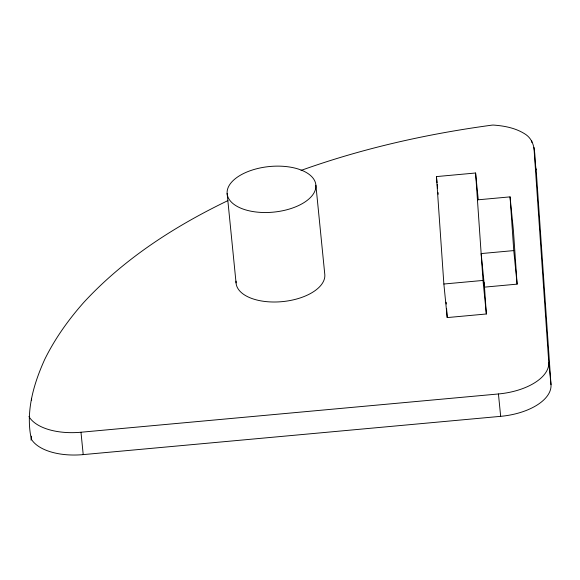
<?xml version="1.0" encoding="UTF-8"?>
<svg xmlns="http://www.w3.org/2000/svg" width="580" height="580" viewBox="0 0 580 580"><rect width="100%" height="100%" fill="white"/><g stroke="black" fill="none" stroke-linecap="round" stroke-linejoin="round"><path stroke-width="0.87" d="M31.037 440.111L31.233 438.712C25.505 411.539 33.567 384.098 44.718 359.419C54.933 338.647 68.425 319.747 83.745 302.455C123.975 258.81 174.718 226.222 227.904 200.615M31.233 438.712L31.588 436.131M301.049 170.418C362.833 148.255 427.242 133.864 492.246 125.099L493.471 125.07C504.861 125.896 516.425 128.151 526.024 134.676C537.189 142.774 533.962 158.006 536.174 169.838L551 384.7A52.403 26.912 -5.7 0 1 500.671 416.338L83.215 454.611A52.403 26.912 -5.7 0 1 31.436 439.321M484.191 282.656L486.352 313.99L447.216 317.579L443.867 284.019L436.457 176.588L475.593 173L478.239 199.498M477.441 199.861L510.059 196.874L513.409 230.427L517.113 284.142L484.503 287.136L481.153 253.576L513.764 250.589L510.059 196.874M443.867 284.019L483.002 280.437L475.593 173M29 416.338L29.203 416.955A52.403 26.912 -5.7 0 0 80.983 432.238L498.438 393.965A52.403 26.912 -5.7 0 0 548.767 362.326L533.941 147.465M535.608 168.142L536.174 169.838M531.679 140.679L531.86 142.463M548.767 362.326L551 384.7M513.764 250.589L517.113 284.142M498.438 393.965L500.671 416.338M483.002 280.437L486.352 313.99M436.457 176.588L437.074 182.772M437.248 184.541L437.603 188.072M438.045 192.487L438.219 194.256M315.89 185.252A44.573 22.888 -5.7 0 1 250.683 211.142A44.573 22.888 -5.7 0 1 247.957 171.578A44.573 22.888 -5.7 0 1 315.89 185.252L324.822 274.746A44.573 22.888 -5.7 0 1 280.365 301.788A44.573 22.888 -5.7 0 1 236.067 281.169M227.128 193.394L236.06 282.88M80.983 432.238L83.215 454.611M31.472 398.315L31.653 400.099M446.158 302.231L446.281 304.036M446.593 308.553L447.216 317.579"/></g></svg>
